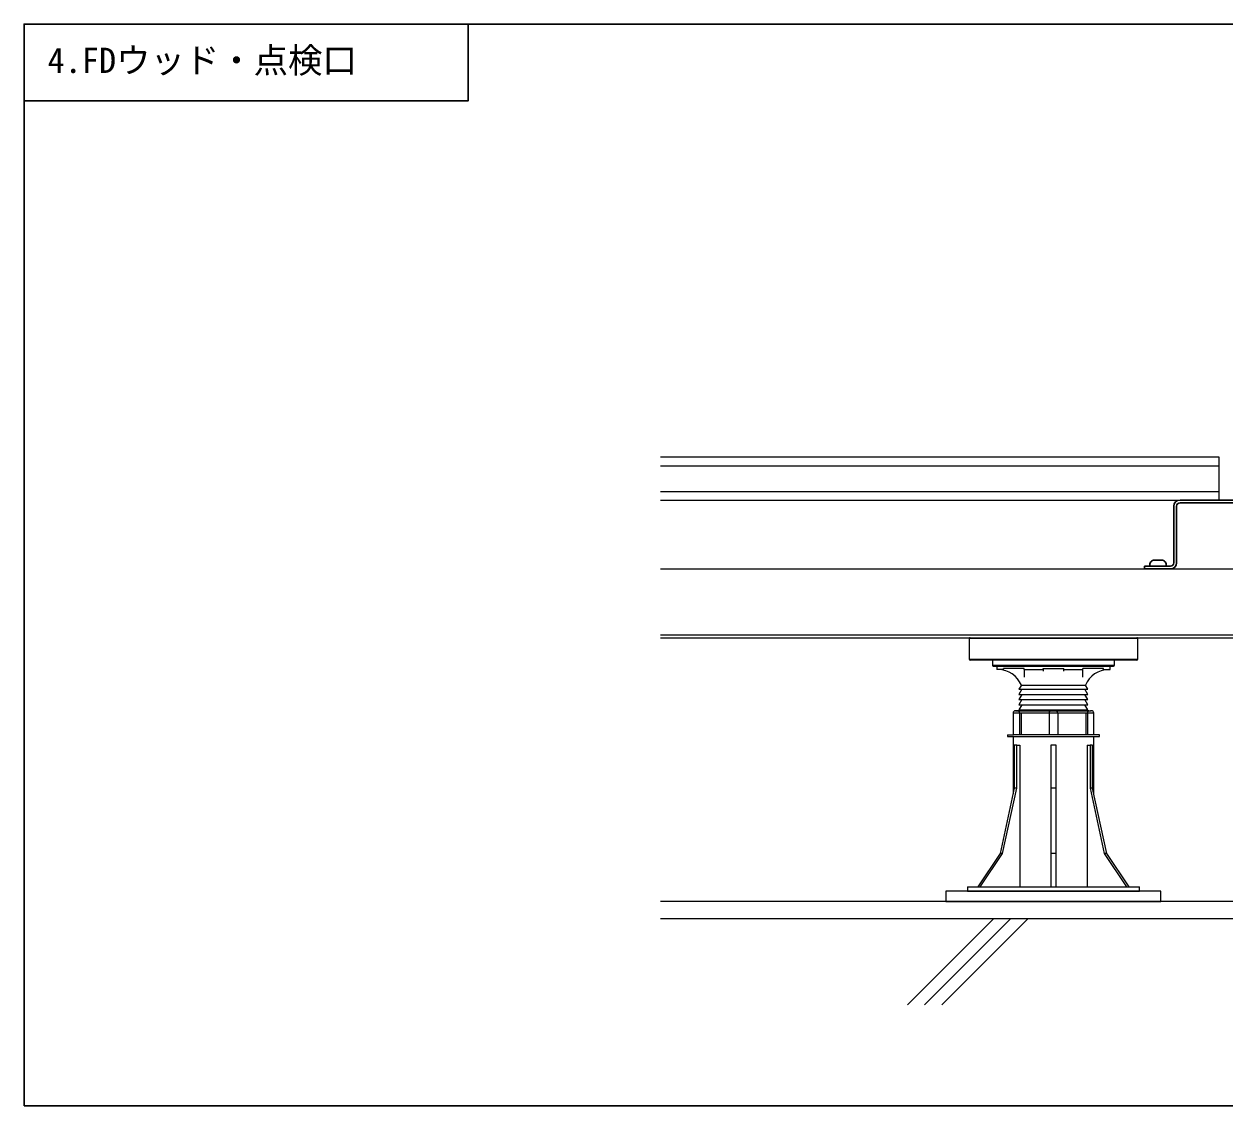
# Model space of a CAD drawing. Units: millimetres, scale not verified. Extents: x -900 to 900, y -315 to 315.
# Drawn here: x -900 to -202, y -315 to 315 of the extents above; entities that cross this region are included whole.
import ezdxf
from ezdxf.enums import TextEntityAlignment as Align

# ---------------------------------------------------------------- set-up
doc = ezdxf.new("R2010")
doc.units = ezdxf.units.MM
doc.header["$LTSCALE"] = 0.5
for name, color, linetype, lineweight in [('0-E_DECKM', 7, 'Continuous', 18), ('0-F_HATCH', 7, 'Continuous', 18), ('1-0_KUTAI', 7, 'Continuous', 18), ('1-1_BOUSUI', 7, 'Continuous', 18), ('1-2_deck', 7, 'Continuous', 18), ('1-3_本体', 7, 'Continuous', 18), ('1-4_00neda', 7, 'Continuous', 18), ('3-6__1-0_', 4, 'Continuous', 30), ('3-7_096', 4, 'Continuous', 30), ('3-8_MOJI', 4, 'Continuous', 30)]:
    doc.layers.add(name, color=color, linetype=linetype, lineweight=lineweight)
doc.styles.add('ＭＳ ゴシック', font='')
doc.styles.get('ＭＳ ゴシック').set_extended_font_data('MS Gothic')

msp = doc.modelspace()

# ---------------------------------------------------------------- linework, layer by layer
at = {"layer": '0-E_DECKM'}
for p, q in [((-529.9366, 57.7352), (-205, 57.7352)), ((-529.9366, 42.7352), (-205, 42.7352))]:
    msp.add_line(p, q, dxfattribs=at)
at = {"layer": '0-F_HATCH'}
for p, q in [((-386.3116, -255.765), (-336.3116, -205.765)), ((-376.3116, -255.765), (-326.3116, -205.765)), ((-366.3116, -255.765), (-316.3116, -205.765))]:
    msp.add_line(p, q, dxfattribs=at)
at = {"layer": '1-0_KUTAI'}
msp.add_line((529.9366, -205.765), (-529.9366, -205.765), dxfattribs=at)
at = {"layer": '1-1_BOUSUI'}
msp.add_line((529.9366, -195.765), (-529.9366, -195.765), dxfattribs=at)
msp.add_lwpolyline([(-363.9375, -195.765), (-238.9375, -195.765), (-238.9375, -189.765), (-363.9375, -189.765)], close=True, dxfattribs=at)
at = {"layer": '1-2_deck'}
msp.add_lwpolyline([(-529.9366, 37.7352), (-205, 37.7352), (-205, 62.7352), (-529.9366, 62.7352)], dxfattribs=at)
at = {"layer": '1-3_本体'}
for p, q in [((-252.4375, -42.765), (-350.4375, -42.765)), ((-350.4375, -42.765), (-350.4375, -54.765)), ((-349.9375, -42.265), (-252.9375, -42.265)), ((-252.4375, -54.765), (-252.4375, -42.765)), ((-350.4375, -54.765), (-252.4375, -54.765)), ((-252.9375, -55.265), (-349.9375, -55.265)), ((-336.9375, -55.265), (-336.9375, -58.265)), ((-265.9375, -58.265), (-265.9375, -55.265)), ((-336.9375, -58.265), (-265.9375, -58.265)), ((-336.4375, -58.765), (-266.4375, -58.765)), ((-334.4375, -58.765), (-334.4375, -60.765)), ((-330.5171, -60.765), (-334.4375, -60.765)), ((-318.5171, -60.265), (-330.5171, -60.265)), ((-330.5171, -60.765), (-330.5171, -60.265)), ((-318.5171, -60.765), (-318.5171, -60.265)), ((-318.5171, -60.7548), (-318.5171, -65.3277)), ((-318.5171, -60.765), (-307.4375, -60.765)), ((-307.4375, -60.7549), (-307.4375, -61.6588)), ((-295.4375, -60.765), (-295.4375, -60.265)), ((-295.4375, -61.6588), (-295.4375, -60.7549)), ((-295.4375, -60.765), (-284.3579, -60.765)), ((-272.3579, -60.265), (-284.3579, -60.265)), ((-284.3579, -60.765), (-284.3579, -60.265)), ((-284.3579, -65.3277), (-284.3579, -60.7548)), ((-272.3579, -60.765), (-272.3579, -60.265)), ((-272.3579, -60.765), (-268.4375, -60.765)), ((-268.4375, -60.765), (-268.4375, -58.765)), ((-320.0919, -69.8557), (-321.5375, -72.265)), ((-319.7375, -72.265), (-321.5375, -75.265)), ((-321.5375, -72.265), (-281.3375, -72.265)), ((-319.7375, -75.265), (-321.5375, -78.265)), ((-321.5375, -75.265), (-281.3375, -75.265)), ((-320.0919, -69.8557), (-282.7831, -69.8557)), ((-281.3375, -75.265), (-283.1375, -72.265)), ((-281.3375, -78.265), (-283.1375, -75.265)), ((-281.3375, -72.265), (-282.7831, -69.8557)), ((-319.7375, -78.265), (-321.5375, -81.265)), ((-321.5375, -78.265), (-281.3375, -78.265)), ((-319.7375, -81.265), (-321.5375, -84.265)), ((-321.5375, -81.265), (-281.3375, -81.265)), ((-281.3375, -81.265), (-283.1375, -78.265)), ((-281.3375, -84.265), (-283.1375, -81.265)), ((-321.1887, -86.265), (-324.9387, -86.265)), ((-324.9387, -86.265), (-324.9387, -98.765)), ((-322.9385, -84.765), (-323.4385, -84.765)), ((-320.7537, -84.765), (-323.1875, -84.765)), ((-322.9385, -84.765), (-320.7535, -84.765)), ((-321.5375, -84.265), (-281.3375, -84.265)), ((-321.1887, -86.265), (-321.1887, -98.765)), ((-320.206, -86.265), (-321.1887, -86.265)), ((-303.9377, -86.265), (-320.206, -86.265)), ((-320.206, -86.265), (-320.206, -98.765)), ((-319.7375, -84.265), (-320.0375, -84.765)), ((-319.7537, -84.765), (-302.4376, -84.765)), ((-298.9377, -86.265), (-303.9377, -86.265)), ((-303.9377, -86.265), (-303.9377, -98.765)), ((-302.4377, -84.765), (-300.4377, -84.765)), ((-300.4377, -84.765), (-283.1214, -84.765)), ((-298.9377, -86.265), (-298.9377, -98.765)), ((-282.6692, -86.265), (-298.9377, -86.265)), ((-282.8375, -84.765), (-283.1375, -84.265)), ((-283.1214, -84.765), (-280.9365, -84.765)), ((-282.6692, -86.265), (-282.6692, -98.765)), ((-282.1215, -84.765), (-279.6875, -84.765)), ((-282.1213, -84.765), (-279.9363, -84.765)), ((-281.6865, -86.265), (-281.6865, -98.765)), ((-280.9365, -84.765), (-279.4365, -84.765)), ((-279.4363, -84.765), (-279.9363, -84.765)), ((-277.9365, -98.765), (-277.9365, -86.265)), ((-277.9363, -98.765), (-277.9363, -86.265)), ((-328.1875, -98.765), (-324.6038, -98.765)), ((-328.1875, -98.765), (-328.1875, -99.765)), ((-328.1875, -99.765), (-274.6875, -99.765)), ((-324.9375, -99.765), (-324.9375, -133.0153)), ((-301.4377, -98.765), (-324.6038, -98.765)), ((-277.9375, -133.0153), (-277.9375, -99.765)), ((-274.6875, -99.765), (-274.6875, -98.765)), ((-324.2329, -104.765), (-324.2329, -129.765)), ((-322.7329, -104.765), (-324.2329, -104.765)), ((-322.7329, -104.765), (-320.9976, -104.765)), ((-322.7329, -129.765), (-322.7329, -104.765)), ((-320.9976, -104.765), (-320.9976, -187.265)), ((-302.9375, -104.765), (-302.9375, -129.765)), ((-299.9375, -104.765), (-302.9375, -104.765)), ((-299.9375, -129.765), (-299.9375, -104.765)), ((-281.8774, -104.765), (-281.8774, -187.265)), ((-281.8774, -104.765), (-280.1421, -104.765)), ((-278.6421, -104.765), (-280.1421, -104.765)), ((-280.1421, -104.765), (-280.1421, -129.765)), ((-278.6421, -129.765), (-278.6421, -104.765)), ((-324.2329, -129.765), (-332.4705, -167.765)), ((-330.9705, -167.765), (-322.7329, -129.765)), ((-322.7329, -129.765), (-324.2329, -129.765)), ((-302.9375, -129.765), (-302.9375, -167.765)), ((-299.9375, -129.765), (-302.9375, -129.765)), ((-299.9375, -167.765), (-299.9375, -129.765)), ((-280.1421, -129.765), (-271.9045, -167.765)), ((-278.6421, -129.765), (-280.1421, -129.765)), ((-270.4045, -167.765), (-278.6421, -129.765)), ((-332.4705, -167.765), (-345.4501, -187.265)), ((-302.9375, -167.765), (-302.9375, -187.265)), ((-299.9375, -167.765), (-302.9375, -167.765)), ((-299.9375, -187.265), (-299.9375, -167.765)), ((-271.9045, -167.765), (-258.9249, -187.265)), ((-270.4045, -167.765), (-271.9045, -167.765)), ((-257.4249, -187.265), (-270.4045, -167.765)), ((-351.4375, -187.265), (-351.4375, -189.765)), ((-351.4375, -187.265), (-251.4375, -187.265)), ((-251.4375, -189.765), (-251.4375, -187.265)), ((-351.4375, -189.765), (-251.4375, -189.765))]:
    msp.add_line(p, q, dxfattribs=at)
for points in [[(-307.4375, -60.765), (-307.4375, -60.265), (-295.4375, -60.265)], [(-323.4387, -84.765), (-321.9387, -84.765), (-319.7537, -84.765)], [(-277.9365, -86.265), (-281.6865, -86.265), (-282.6692, -86.265)], [(-274.6875, -98.765), (-278.2714, -98.765), (-301.4377, -98.765)], [(-343.9501, -187.265), (-330.9705, -167.765), (-332.4705, -167.765)]]:
    msp.add_lwpolyline(points, dxfattribs=at)
for centre, radius, start, end in [((-349.9375, -42.765), 0.5, 90, 180), ((-252.9375, -42.765), 0.5, 0, 90), ((-349.9375, -54.765), 0.5, 180, 270), ((-252.9375, -54.765), 0.5, 270, 0), ((-336.4375, -58.265), 0.5, 180, 270), ((-333.8833, -75.7548), 15, 23.15819, 87.88245), ((-268.9917, -75.7548), 15, 92.11755, 156.84181), ((-266.4375, -58.265), 0.5, 270, 0), ((-323.4387, -86.265), 1.5, 90, 180), ((-323.4385, -86.265), 1.5, 90, 95.90178), ((-302.4377, -86.265), 1.5, 90, 180), ((-300.4377, -86.265), 1.5, 0, 90), ((-279.4365, -86.265), 1.5, 0, 90), ((-279.4363, -86.265), 1.5, 0, 90)]:
    msp.add_arc(centre, radius, start, end, dxfattribs=at)
for centre, ratio, start_param, end_param in [((-321.9387, -86.265), 0.5, 4.71238898, 6.28318531), ((-280.9365, -86.265), 0.500025, 0, 1.57079633)]:
    msp.add_ellipse(centre, major_axis=(0, 1.5), ratio=ratio, start_param=start_param, end_param=end_param, dxfattribs=at)
at = {"layer": '1-4_00neda'}
for p, q in [((-529.9366, -2.2648), (529.9366, -2.2648)), ((-529.9366, -40.6648), (529.9366, -40.6648)), ((-529.9366, -42.2648), (529.9366, -42.2648))]:
    msp.add_line(p, q, dxfattribs=at)
at = {"layer": '3-6__1-0_'}
for p, q in [((-227.8375, 37.7352), (-175.0375, 37.7352)), ((-227.8375, 36.135), (-175.0375, 36.135)), ((-231.4375, 34.135), (-231.4375, 1.3352)), ((-229.8375, 34.135), (-229.8375, 1.3352)), ((-242.6827, 2.8637), (-238.6112, 2.8637)), ((-248.4375, -0.6648), (-233.4375, -0.6648)), ((-248.4375, -0.6648), (-248.4375, -2.265)), ((-248.4375, -2.265), (-233.4375, -2.265)), ((-245.2719, -0.6648), (-236.022, -0.6648))]:
    msp.add_line(p, q, dxfattribs=at)
for centre, radius, start, end in [((-227.8375, 34.135), 3.6, 90, 180), ((-227.8375, 34.135), 2, 90, 180), ((-242.6827, 0.1494), 2.7143, 89.99998, 197.4576), ((-238.6112, 0.1494), 2.7143, 342.54239, 89.99998), ((-233.4375, 1.3352), 2, 270, 0), ((-233.4375, 1.3352), 3.6, 270, 0)]:
    msp.add_arc(centre, radius, start, end, dxfattribs=at)
at = {"layer": '3-7_096'}
msp.add_lwpolyline([(-900, 269.8541), (-641.8064, 269.8541), (-641.8064, 314.6263), (-900, 314.6263)], close=True, dxfattribs=at)
at = {"layer": '3-8_MOJI'}
msp.add_lwpolyline([(-900, -314.6263), (900, -314.6263), (900, 314.6263), (-900, 314.6263)], close=True, dxfattribs=at)

# ---------------------------------------------------------------- texts
at = {"layer": '3-7_096', "color": 7, "style": 'ＭＳ ゴシック'}
msp.add_text('4.FDウッド・点検口', height=14.66, dxfattribs=at).set_placement((-886.3348, 281.7799), align=Align.BOTTOM_LEFT)

doc.saveas('drawing.dxf')
